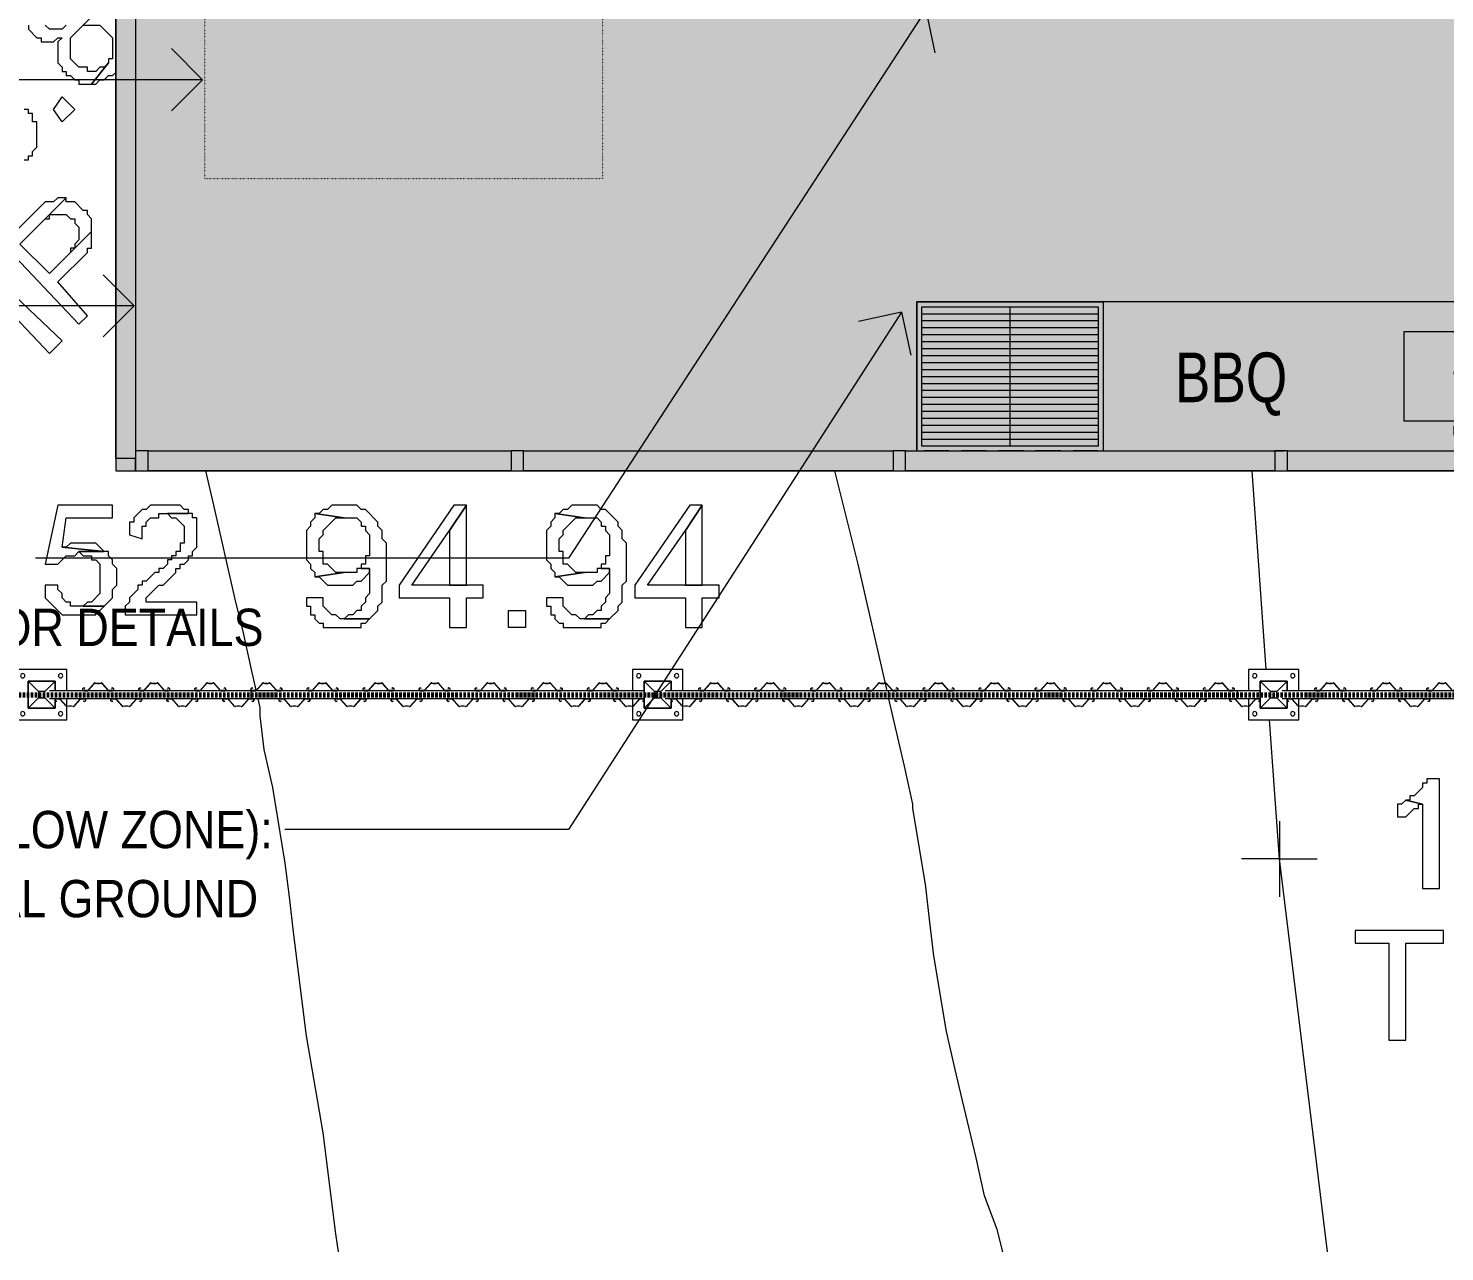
# Model space of a CAD drawing. Header units: millimetres. Extents: x -3370 to 37592, y -25802 to 13127.
# Drawn here: x 1933 to 7626, y -12431 to -7512 of the extents above; entities that cross this region are included whole.
import ezdxf

# ---------------------------------------------------------------- set-up
doc = ezdxf.new("R2010")
doc.units = ezdxf.units.MM
doc.linetypes.add('Boundary', pattern=[16, 10, -3, 0, -3])
doc.linetypes.add('Dot - Tight', pattern=[1, 0, -1])
for name, color, linetype, lineweight in [('2 Hoop survey', 8, 'Continuous', 9), ('A-DETL', 90, 'Continuous', 9), ('A-DETL-GENF', 92, 'Continuous', 9), ('A-DETL-HDLN', 90, 'Dot - Tight', 9), ('A-FLOR-HRAL', 11, 'Continuous', 9), ('A-GLAZ-CWMG', 51, 'Continuous', 9), ('C-PROP-LINE', 91, 'Boundary', 70), ('G-ANNO-TEXT', 231, 'Continuous', 9), ('LG Furniture_dwg _2_', 8, 'Continuous', 9), ('图层 01', 7, 'Continuous', 9), ('默认', 18, 'Continuous', 9)]:
    doc.layers.add(name, color=color, linetype=linetype, lineweight=lineweight)
doc.styles.add('Avenir', font='', dxfattribs={"width": 0.9, "height": 150})
doc.styles.add('Avenir_1', font='', dxfattribs={"width": 0.8, "height": 200})
doc.styles.get('Avenir').set_extended_font_data('Avenir')
doc.styles.get('Avenir_1').set_extended_font_data('Avenir')

# ---------------------------------------------------------------- blocks, each defined once
blk = doc.blocks.new('Rectangular Mullion - Frame 50 x 150mm-2345534-Lower Ground Floor')
at = {"layer": 'A-GLAZ-CWMG'}
for p, q in [((0, 40), (-50, 40)), ((-50, 40), (-50, -40)), ((0, -40), (0, 40)), ((-50, -40), (0, -40))]:
    blk.add_line(p, q, dxfattribs=at)
blk = doc.blocks.new('2 Hoop survey-1260670-Lower Ground Floor')
at = {"layer": '默认', "color": 9}
for p, q in [((55338.5, 98.9), (55282.3, 897.3)), ((51279.6, 13.2), (51279.3, 14.6)), ((55392, -510.7), (55392, -815.5)), ((55392, -663.1), (55239.7, -663.1)), ((55392, -663.1), (55544.4, -663.1))]:
    blk.add_line(p, q, dxfattribs=at)
at = {"layer": '默认', "color": 9, "flags": 128}
for points in [[(50363.1, 2689.6), (50363.1, 2672.6), (50397, 2638.8), (50413.9, 2638.8), (50413.9, 2621.8), (50464.7, 2621.8), (50481.6, 2638.8), (50498.6, 2638.8), (50481.6, 2621.8), (50481.6, 2537.2), (50498.6, 2520.2), (50498.6, 2503.3), (50515.5, 2503.3), (50515.5, 2486.4), (50532.4, 2486.4), (50549.4, 2469.4), (50566.3, 2469.4), (50566.3, 2452.5), (50617.1, 2452.5), (50684.8, 2537.2), (50667.9, 2520.2), (50651, 2520.2), (50634, 2503.3), (50600.2, 2503.3), (50600.2, 2520.2), (50566.3, 2520.2), (50532.4, 2554.1), (50532.4, 2638.8), (50634, 2740.4)], [(50515.5, 2689.6), (50498.6, 2672.6), (50447.8, 2672.6), (50430.9, 2689.6)], [(50634, 2740.4), (50583.2, 2689.6), (50651, 2689.6), (50701.8, 2638.8), (50701.8, 2554.1), (50684.8, 2554.1), (50684.8, 2537.2), (50617.1, 2452.5), (50634, 2452.5), (50651, 2469.4), (50667.9, 2469.4), (50684.8, 2486.4), (50701.8, 2486.4), (50714.1, 2498.7)], [(50346.2, 2147.7), (50363.1, 2147.7), (50363.1, 2164.6), (50380.1, 2164.6), (50380.1, 2181.6), (50397, 2198.5), (50397, 2300.1), (50380.1, 2300.1), (50380.1, 2334), (50363.1, 2334), (50363.1, 2350.9), (50346.2, 2350.9)], [(51279.1, 15.5), (51260.5, 98.9), (51226.7, 251.3), (51192.8, 386.7), (51108.1, 759.3), (51076.3, 897.3)], [(53815.5, 13.2), (53698.8, 522.2), (53605, 897.3)], [(51610.4, -2242), (51599.2, -2170), (51548.4, -1763.7), (51480.7, -1374.2), (51429.9, -967.8), (51412.9, -815.5), (51396, -680), (51345.2, -375.2), (51311.3, -222.8), (51294.4, -87.4), (51294.4, -53.5), (51286.6, -18.6)], [(54279.8, -2242), (54257.6, -2153.1), (54206.8, -2017.7), (54172.9, -1865.3), (54105.2, -1577.4), (54088.3, -1509.7), (54054.4, -1357.3), (54003.6, -1052.5), (53986.7, -917), (53969.7, -764.7), (53918.9, -459.9), (53918.9, -442.9), (53885.1, -290.6), (53822.7, -18.6)], [(55585.1, -2242), (55392, -663.1), (55352.8, -104.3)]]:
    blk.add_lwpolyline(points, dxfattribs=at)
for points in [[(50498.6, 2300.1), (50464.7, 2350.9), (50498.6, 2401.7), (50549.4, 2350.9)], [(50380.1, 1927.6), (50261.5, 1809.1), (50566.3, 1487.4), (50600.2, 1521.2), (50481.6, 1656.7), (50600.2, 1775.2), (50600.2, 1792.1), (50617.1, 1792.1), (50617.1, 1859.9), (50447.8, 1690.5), (50329.3, 1809.1), (50515.5, 1995.3), (50481.6, 1995.3), (50464.7, 1978.4), (50430.9, 1978.4)], [(50515.5, 1995.3), (50430.9, 1910.7), (50447.8, 1910.7), (50447.8, 1927.6), (50515.5, 1927.6), (50532.4, 1910.7), (50549.4, 1910.7), (50549.4, 1893.7), (50566.3, 1876.8), (50566.3, 1826), (50549.4, 1809.1), (50549.4, 1792.1), (50532.4, 1792.1), (50532.4, 1775.2), (50617.1, 1859.9), (50617.1, 1910.7), (50600.2, 1927.6), (50600.2, 1944.5), (50583.2, 1944.5), (50549.4, 1978.4), (50515.5, 1978.4)], [(50447.8, 1368.8), (50143, 1690.5), (50176.9, 1724.4), (50498.6, 1419.6)], [(50701.8, 759.3), (50481.6, 759.3), (50430.9, 522.2), (50481.6, 522.2), (50515.5, 556.1), (50549.4, 556.1), (50566.3, 573), (50667.9, 573), (50498.6, 589.9), (50515.5, 708.5), (50701.8, 708.5)], [(50905, 759.3), (50854.2, 759.3), (50837.2, 742.3), (50820.3, 742.3), (50786.4, 708.5), (50786.4, 691.5), (50769.5, 691.5), (50769.5, 640.7), (50820.3, 623.8), (50820.3, 674.6), (50837.2, 674.6), (50837.2, 691.5), (50854.2, 708.5), (50888, 708.5), (50888, 725.4), (51006.6, 725.4), (51006.6, 742.3), (50989.6, 742.3), (50972.7, 759.3)], [(51633.1, 759.3), (51582.3, 759.3), (51565.3, 742.3), (51548.4, 742.3), (51531.5, 725.4), (51514.5, 725.4), (51633.1, 708.5), (51683.8, 708.5), (51700.8, 691.5), (51700.8, 674.6), (51717.7, 674.6), (51717.7, 657.7), (51734.6, 640.7), (51734.6, 556.1), (51717.7, 556.1), (51717.7, 522.2), (51700.8, 522.2), (51700.8, 505.3), (51734.6, 505.3), (51734.6, 403.7), (51717.7, 386.7), (51717.7, 369.8), (51700.8, 352.9), (51700.8, 335.9), (51683.8, 335.9), (51666.9, 319), (51650, 319), (51633.1, 302.1), (51734.6, 302.1), (51768.5, 335.9), (51768.5, 352.9), (51785.4, 369.8), (51785.4, 437.5), (51802.4, 454.5), (51802.4, 606.9), (51785.4, 623.8), (51785.4, 657.7), (51768.5, 674.6), (51768.5, 691.5), (51717.7, 742.3), (51700.8, 742.3), (51683.8, 759.3)], [(52124.1, 759.3), (52056.4, 657.7), (52056.4, 437.5), (52124.1, 437.5), (52124.1, 759.3), (52073.3, 759.3), (51853.2, 437.5), (51853.2, 386.7), (52056.4, 386.7), (52056.4, 268.2), (52124.1, 268.2), (52124.1, 386.7), (52191.8, 386.7), (52191.8, 437.5), (51904, 437.5), (52056.4, 657.7)], [(52598.2, 759.3), (52547.4, 759.3), (52530.5, 742.3), (52513.5, 742.3), (52496.6, 725.4), (52479.7, 725.4), (52598.2, 708.5), (52649, 708.5), (52665.9, 691.5), (52665.9, 674.6), (52682.9, 674.6), (52682.9, 657.7), (52699.8, 640.7), (52699.8, 556.1), (52682.9, 556.1), (52682.9, 522.2), (52665.9, 522.2), (52665.9, 505.3), (52699.8, 505.3), (52699.8, 403.7), (52682.9, 386.7), (52682.9, 369.8), (52665.9, 352.9), (52665.9, 335.9), (52649, 335.9), (52632.1, 319), (52615.1, 319), (52598.2, 302.1), (52699.8, 302.1), (52733.7, 335.9), (52733.7, 352.9), (52750.6, 369.8), (52750.6, 437.5), (52767.5, 454.5), (52767.5, 606.9), (52750.6, 623.8), (52750.6, 657.7), (52733.7, 674.6), (52733.7, 691.5), (52682.9, 742.3), (52665.9, 742.3), (52649, 759.3)], [(53072.3, 759.3), (53004.6, 657.7), (53004.6, 437.5), (53072.3, 437.5), (53072.3, 759.3), (53021.5, 759.3), (52801.4, 437.5), (52801.4, 386.7), (53004.6, 386.7), (53004.6, 268.2), (53072.3, 268.2), (53072.3, 386.7), (53140, 386.7), (53140, 437.5), (52852.2, 437.5), (53004.6, 657.7)], [(51023.5, 725.4), (50921.9, 725.4), (50938.8, 708.5), (50955.8, 708.5), (50989.6, 674.6), (50989.6, 606.9), (50972.7, 606.9), (50972.7, 573), (50955.8, 573), (50955.8, 556.1), (50938.8, 556.1), (50938.8, 539.1), (50921.9, 539.1), (50921.9, 522.2), (50905, 505.3), (50888, 505.3), (50888, 488.3), (50871.1, 488.3), (50837.2, 454.5), (50820.3, 454.5), (50820.3, 437.5), (50803.4, 437.5), (50803.4, 420.6), (50769.5, 386.7), (50769.5, 369.8), (50752.6, 352.9), (50752.6, 319), (51040.4, 319), (51040.4, 369.8), (50837.2, 369.8), (50837.2, 386.7), (50888, 437.5), (50905, 437.5), (50955.8, 488.3), (50955.8, 505.3), (50972.7, 505.3), (50972.7, 522.2), (50989.6, 522.2), (51006.6, 539.1), (51006.6, 556.1), (51023.5, 556.1), (51023.5, 573), (51040.4, 589.9), (51040.4, 708.5), (51023.5, 708.5)], [(51514.5, 725.4), (51514.5, 708.5), (51497.6, 691.5), (51497.6, 674.6), (51480.7, 657.7), (51480.7, 539.1), (51497.6, 522.2), (51497.6, 505.3), (51514.5, 488.3), (51514.5, 471.4), (51633.1, 488.3), (51599.2, 488.3), (51565.3, 522.2), (51548.4, 522.2), (51548.4, 573), (51531.5, 573), (51531.5, 623.8), (51548.4, 640.7), (51548.4, 657.7), (51599.2, 708.5), (51633.1, 708.5)], [(52479.7, 725.4), (52479.7, 708.5), (52462.7, 691.5), (52462.7, 674.6), (52445.8, 657.7), (52445.8, 539.1), (52462.7, 522.2), (52462.7, 505.3), (52479.7, 488.3), (52479.7, 471.4), (52598.2, 488.3), (52564.3, 488.3), (52530.5, 522.2), (52513.5, 522.2), (52513.5, 573), (52496.6, 573), (52496.6, 623.8), (52513.5, 640.7), (52513.5, 657.7), (52564.3, 708.5), (52598.2, 708.5)], [(50583.2, 606.9), (50532.4, 606.9), (50515.5, 589.9), (50498.6, 589.9), (50667.9, 573), (50634, 606.9)], [(50684.8, 573), (50566.3, 573), (50583.2, 556.1), (50617.1, 556.1), (50617.1, 539.1), (50634, 539.1), (50651, 522.2), (50651, 403.7), (50617.1, 369.8), (50600.2, 369.8), (50583.2, 352.9), (50667.9, 352.9), (50701.8, 386.7), (50701.8, 420.6), (50718.7, 437.5), (50718.7, 505.3), (50701.8, 522.2), (50701.8, 539.1), (50684.8, 556.1)], [(51683.8, 505.3), (51683.8, 488.3), (51633.1, 488.3), (51514.5, 471.4), (51531.5, 471.4), (51565.3, 437.5), (51666.9, 437.5), (51683.8, 454.5), (51700.8, 454.5), (51734.6, 488.3), (51734.6, 505.3)], [(52649, 505.3), (52649, 488.3), (52598.2, 488.3), (52479.7, 471.4), (52496.6, 471.4), (52530.5, 437.5), (52632.1, 437.5), (52649, 454.5), (52665.9, 454.5), (52699.8, 488.3), (52699.8, 505.3)], [(50481.6, 437.5), (50430.9, 437.5), (50430.9, 386.7), (50498.6, 319), (50634, 319), (50634, 335.9), (50651, 335.9), (50667.9, 352.9), (50532.4, 352.9), (50532.4, 369.8), (50515.5, 369.8), (50498.6, 386.7), (50498.6, 403.7), (50481.6, 420.6)], [(51548.4, 386.7), (51480.7, 386.7), (51480.7, 352.9), (51497.6, 352.9), (51497.6, 319), (51514.5, 319), (51514.5, 302.1), (51531.5, 285.2), (51548.4, 285.2), (51548.4, 268.2), (51700.8, 268.2), (51700.8, 285.2), (51717.7, 285.2), (51734.6, 302.1), (51616.1, 302.1), (51599.2, 319), (51582.3, 319), (51548.4, 352.9)], [(52513.5, 386.7), (52445.8, 386.7), (52445.8, 352.9), (52462.7, 352.9), (52462.7, 319), (52479.7, 319), (52479.7, 302.1), (52496.6, 285.2), (52513.5, 285.2), (52513.5, 268.2), (52665.9, 268.2), (52665.9, 285.2), (52682.9, 285.2), (52699.8, 302.1), (52581.3, 302.1), (52564.3, 319), (52547.4, 319), (52513.5, 352.9)], [(52293.4, 268.2), (52293.4, 335.9), (52361.1, 335.9), (52361.1, 268.2)], [(56035.5, -341.3), (55984.7, -341.3), (55984.7, -358.3), (55967.7, -358.3), (55967.7, -375.2), (55933.9, -409.1), (55917, -409.1), (55917, -426), (55900, -426), (55967.7, -442.9), (55967.7, -781.6), (56035.5, -781.6)], [(55900, -426), (55883.1, -442.9), (55866.2, -442.9), (55866.2, -493.7), (55900, -493.7), (55933.9, -459.9), (55950.8, -459.9), (55950.8, -442.9), (55967.7, -442.9)], [(56052.4, -950.9), (55696.8, -950.9), (55696.8, -1001.7), (55832.3, -1001.7), (55832.3, -1391.2), (55900, -1391.2), (55900, -1001.7), (56052.4, -1001.7)]]:
    blk.add_lwpolyline(points, close=True, dxfattribs=at)
blk = doc.blocks.new('栏杆扶手 - Surface-Mounted Center-1798717-Lower Ground Floor')
at = {"layer": 'A-FLOR-HRAL'}
for p, q in [((-15.875, 101.6), (-101.6, 101.6)), ((-101.6, 101.6), (-101.6, -101.6)), ((101.6, 101.6), (15.875, 101.6)), ((101.6, -101.6), (101.6, 101.6)), ((-53.975, 53.975), (53.975, 53.975)), ((-53.975, 53.975), (-12.7, 12.7)), ((-53.975, -53.975), (-53.975, 53.975)), ((53.975, 53.975), (-53.975, 53.975)), ((-53.975, 53.975), (-53.975, -53.975)), ((12.7, 12.7), (-12.7, 12.7)), ((-12.7, 12.7), (-12.7, -12.7)), ((12.7, 12.7), (53.975, 53.975)), ((12.7, -12.7), (12.7, 12.7)), ((53.975, 53.975), (53.975, -53.975)), ((53.975, -53.975), (53.975, 53.975)), ((-53.975, -53.975), (-12.7, -12.7)), ((-15.875, -53.975), (-53.975, -53.975)), ((-53.975, -53.975), (-15.875, -53.975)), ((-12.7, -12.7), (12.7, -12.7)), ((53.975, -53.975), (12.7, -12.7)), ((53.975, -53.975), (15.875, -53.975)), ((15.875, -53.975), (53.975, -53.975)), ((-101.6, -101.6), (-15.875, -101.6)), ((15.875, -101.6), (101.6, -101.6))]:
    blk.add_line(p, q, dxfattribs=at)
for centre, start, end in [((-76.2, 76.2), 0, 180), ((-76.2, 76.2), 180, 0), ((76.2, 76.2), 0, 180), ((76.2, 76.2), 180, 0), ((-76.2, -76.2), 0, 180), ((-76.2, -76.2), 180, 0), ((76.2, -76.2), 0, 180), ((76.2, -76.2), 180, 0)]:
    blk.add_arc(centre, 8.731, start, end, dxfattribs=at)
blk = doc.blocks.new('栏杆扶手 - Right Side-1798712-Lower Ground Floor')
at = {"layer": 'A-FLOR-HRAL'}
for p, q in [((15.1, 57.8), (15.1, 43.2)), ((15.9, 43.2), (15.9, 57.8)), ((14.3, 41.4), (-14.4, 15.7)), ((-13.9, 15.1), (14.8, 40.8)), ((6.2, 53.8), (6.8, 54.4)), ((-14.4, -15.7), (14.3, -41.4)), ((14.8, -40.8), (-13.9, -15.1)), ((6.8, -54.4), (6.2, -53.8)), ((15.1, -43.2), (15.1, -57.8)), ((15.9, -57.8), (15.9, -43.2))]:
    blk.add_line(p, q, dxfattribs=at)
for centre, radius, start, end in [((10.2, 57.8), 5.65, 154.8659, 225.2595), ((10.2, 57.8), 4.86, 154.8951, 225.3019), ((10.2, 57.8), 4.86, 0, 28.1627), ((10.2, 57.8), 5.65, 360, 14.0787), ((-11.9, 12.6), 3.97, 129.2157, 193.4871), ((-64.6, 0), 50.2, 346.5129, 13.4871), ((-11.9, 12.6), 3.17, 129.2157, 193.4871), ((-64.6, 0), 51, 346.5129, 13.4871), ((12.7, 43.2), 2.38, 311.8471, 0), ((12.7, 43.2), 3.17, 311.8458, 0), ((-11.9, -12.6), 3.97, 166.5129, 230.7843), ((-11.9, -12.6), 3.18, 166.5129, 230.7843), ((10.2, -57.8), 5.65, 134.7405, 360), ((10.2, -57.8), 4.86, 134.6981, 0), ((12.7, -43.2), 2.38, 0, 48.1529), ((12.7, -43.2), 3.17, 0, 48.1542)]:
    blk.add_arc(centre, radius, start, end, dxfattribs=at)
blk = doc.blocks.new('栏杆扶手 - Left Side-1798714-Lower Ground Floor')
at = {"layer": 'A-FLOR-HRAL'}
for p, q in [((-15.9, 57.8), (-15.9, 43.2)), ((-15.1, 43.2), (-15.1, 57.8)), ((-14.8, 40.8), (13.9, 15.1)), ((14.4, 15.7), (-14.3, 41.4)), ((-6.8, 54.4), (-6.2, 53.8)), ((-15.9, -43.2), (-15.9, -57.8)), ((-15.1, -57.8), (-15.1, -43.2)), ((13.9, -15.1), (-14.8, -40.8)), ((-14.3, -41.4), (14.4, -15.7)), ((-6.2, -53.8), (-6.8, -54.4))]:
    blk.add_line(p, q, dxfattribs=at)
for centre, radius, start, end in [((-10.2, 57.8), 5.65, 314.7405, 180), ((-10.2, 57.8), 4.86, 314.6981, 180), ((-12.7, 43.2), 3.17, 180, 228.1542), ((-12.7, 43.2), 2.38, 180, 228.1529), ((64.6, 0), 51, 166.5129, 193.4871), ((11.9, 12.6), 3.18, 346.5129, 50.7843), ((11.9, 12.6), 3.97, 346.5129, 50.7843), ((64.6, 0), 50.2, 166.5129, 193.4871), ((-12.7, -43.2), 3.17, 131.8458, 180), ((-10.2, -57.8), 5.65, 180, 45.2595), ((-12.7, -43.2), 2.38, 131.8471, 180), ((-10.2, -57.8), 4.86, 180, 45.3019), ((11.9, -12.6), 3.17, 309.2157, 13.4871), ((11.9, -12.6), 3.97, 309.2157, 13.4871)]:
    blk.add_arc(centre, radius, start, end, dxfattribs=at)
blk = doc.blocks.new('栏杆扶手 - Right Side-V1-Lower Ground Floor')
at = {"layer": 'A-FLOR-HRAL'}
for p, q in [((15.1, 57.8), (15.1, 43.2)), ((15.9, 43.2), (15.9, 57.8)), ((14.3, 41.4), (-14.4, 15.7)), ((-13.9, 15.1), (14.8, 40.8)), ((6.2, 53.8), (6.8, 54.4)), ((-14.4, -15.7), (14.3, -41.4)), ((14.8, -40.8), (-13.9, -15.1)), ((6.8, -54.4), (6.2, -53.8)), ((15.1, -43.2), (15.1, -57.8)), ((15.9, -57.8), (15.9, -43.2))]:
    blk.add_line(p, q, dxfattribs=at)
for centre, radius, start, end in [((10.2, 57.8), 5.65, 360, 225.2595), ((10.2, 57.8), 4.86, 0, 225.3019), ((-11.9, 12.6), 3.97, 129.2157, 193.4871), ((-64.6, 0), 50.2, 346.5129, 13.4871), ((-11.9, 12.6), 3.17, 129.2157, 193.4871), ((-64.6, 0), 51, 346.5129, 13.4871), ((12.7, 43.2), 2.38, 311.8471, 0), ((12.7, 43.2), 3.17, 311.8458, 0), ((-11.9, -12.6), 3.97, 166.5129, 230.7843), ((-11.9, -12.6), 3.18, 166.5129, 230.7843), ((10.2, -57.8), 5.65, 134.7405, 360), ((10.2, -57.8), 4.86, 134.6981, 0), ((12.7, -43.2), 2.38, 0, 48.1529), ((12.7, -43.2), 3.17, 0, 48.1542)]:
    blk.add_arc(centre, radius, start, end, dxfattribs=at)
blk = doc.blocks.new('栏杆扶手 - Right Side-V2-Lower Ground Floor')
at = {"layer": 'A-FLOR-HRAL'}
for p, q in [((15.1, 57.8), (15.1, 43.2)), ((15.9, 43.2), (15.9, 57.8)), ((14.3, 41.4), (-14.4, 15.7)), ((-13.9, 15.1), (14.8, 40.8)), ((6.2, 53.8), (6.8, 54.4)), ((-14.4, -15.7), (14.3, -41.4)), ((14.8, -40.8), (-13.9, -15.1)), ((6.8, -54.4), (6.2, -53.8)), ((15.1, -43.2), (15.1, -57.8)), ((15.9, -57.8), (15.9, -43.2))]:
    blk.add_line(p, q, dxfattribs=at)
for centre, radius, start, end in [((10.2, 57.8), 5.65, 360, 225.2595), ((10.2, 57.8), 4.86, 0, 225.3019), ((-11.9, 12.6), 3.97, 129.2157, 193.4871), ((-64.6, 0), 50.2, 346.5129, 13.4871), ((-11.9, 12.6), 3.17, 129.2157, 193.4871), ((-64.6, 0), 51, 346.5129, 13.4871), ((12.7, 43.2), 2.38, 311.8471, 0), ((12.7, 43.2), 3.17, 311.8458, 0), ((-11.9, -12.6), 3.97, 166.5129, 230.7843), ((-11.9, -12.6), 3.18, 166.5129, 230.7843), ((10.2, -57.8), 5.65, 134.7405, 205.1341), ((10.2, -57.8), 4.86, 134.6981, 205.1049), ((12.7, -43.2), 2.38, 0, 48.1529), ((12.7, -43.2), 3.17, 0, 48.1542), ((10.2, -57.8), 4.86, 331.8373, 0), ((10.2, -57.8), 5.65, 345.9213, 360)]:
    blk.add_arc(centre, radius, start, end, dxfattribs=at)
blk = doc.blocks.new('栏杆扶手 - 栏杆扶手-2236474-Lower Ground Floor')
at = {"layer": 'A-FLOR-HRAL'}
for p, q in [((2828.4, -10175.8), (2017.4, -10175.8)), ((2828.4, -10207.5), (2828.4, -10175.8)), ((3669.9, -10175.8), (2828.4, -10175.8)), ((4409, -10175.8), (3669.9, -10175.8)), ((5391.2, -10175.8), (4493.2, -10175.8)), ((5391.2, -10207.5), (5391.2, -10175.8)), ((6793.8, -10175.8), (5391.2, -10175.8)), ((6793.8, -10207.5), (6793.8, -10175.8)), ((6885.3, -10175.8), (6793.8, -10175.8)), ((8596.1, -10175.8), (6972.9, -10175.8)), ((2828.4, -10207.5), (2017.4, -10207.5)), ((3669.9, -10207.5), (2828.4, -10207.5)), ((4409, -10207.5), (3669.9, -10207.5)), ((5391.2, -10207.5), (4493.2, -10207.5)), ((6793.8, -10207.5), (5391.2, -10207.5)), ((6885.3, -10207.5), (6793.8, -10207.5)), ((8596.1, -10207.5), (6972.9, -10207.5))]:
    blk.add_line(p, q, dxfattribs=at)
at = {"rotation": 89.99999999999982}
for name, p in [('栏杆扶手 - Surface-Mounted Center-1798717-Lower Ground Floor', (1986.6, -10191.6)), ('栏杆扶手 - Surface-Mounted Center-1798717-Lower Ground Floor', (4462.9, -10191.6)), ('栏杆扶手 - Surface-Mounted Center-1798717-Lower Ground Floor', (6939.2, -10191.6)), ('栏杆扶手 - Left Side-1798714-Lower Ground Floor', (2213.6, -10159.8)), ('栏杆扶手 - Left Side-1798714-Lower Ground Floor', (2439, -10159.8)), ('栏杆扶手 - Left Side-1798714-Lower Ground Floor', (2664.4, -10159.8)), ('栏杆扶手 - Left Side-1798714-Lower Ground Floor', (2889.8, -10159.8)), ('栏杆扶手 - Left Side-1798714-Lower Ground Floor', (3115.2, -10159.8)), ('栏杆扶手 - Left Side-1798714-Lower Ground Floor', (3340.6, -10159.8)), ('栏杆扶手 - Left Side-1798714-Lower Ground Floor', (3566, -10159.8)), ('栏杆扶手 - Left Side-1798714-Lower Ground Floor', (3791.4, -10159.8)), ('栏杆扶手 - Left Side-1798714-Lower Ground Floor', (4016.8, -10159.8)), ('栏杆扶手 - Left Side-1798714-Lower Ground Floor', (4242.2, -10159.8)), ('栏杆扶手 - Left Side-1798714-Lower Ground Floor', (4689.9, -10159.8)), ('栏杆扶手 - Left Side-1798714-Lower Ground Floor', (4915.3, -10159.8)), ('栏杆扶手 - Left Side-1798714-Lower Ground Floor', (5140.7, -10159.8)), ('栏杆扶手 - Left Side-1798714-Lower Ground Floor', (5366.1, -10159.8)), ('栏杆扶手 - Left Side-1798714-Lower Ground Floor', (5591.5, -10159.8)), ('栏杆扶手 - Left Side-1798714-Lower Ground Floor', (5816.9, -10159.8)), ('栏杆扶手 - Left Side-1798714-Lower Ground Floor', (6042.3, -10159.8)), ('栏杆扶手 - Left Side-1798714-Lower Ground Floor', (6267.7, -10159.8)), ('栏杆扶手 - Left Side-1798714-Lower Ground Floor', (6493.1, -10159.8)), ('栏杆扶手 - Left Side-1798714-Lower Ground Floor', (6718.5, -10159.8)), ('栏杆扶手 - Left Side-1798714-Lower Ground Floor', (7166.2, -10159.8)), ('栏杆扶手 - Left Side-1798714-Lower Ground Floor', (7391.6, -10159.8)), ('栏杆扶手 - Left Side-1798714-Lower Ground Floor', (7617, -10159.8)), ('栏杆扶手 - Right Side-1798712-Lower Ground Floor', (2100.9, -10223.4)), ('栏杆扶手 - Right Side-V1-Lower Ground Floor', (2326.3, -10223.4)), ('栏杆扶手 - Right Side-V1-Lower Ground Floor', (2551.7, -10223.4)), ('栏杆扶手 - Right Side-V1-Lower Ground Floor', (2777.1, -10223.4)), ('栏杆扶手 - Right Side-V1-Lower Ground Floor', (3002.5, -10223.4)), ('栏杆扶手 - Right Side-V1-Lower Ground Floor', (3227.9, -10223.4)), ('栏杆扶手 - Right Side-V1-Lower Ground Floor', (3453.3, -10223.4)), ('栏杆扶手 - Right Side-V1-Lower Ground Floor', (3678.7, -10223.4)), ('栏杆扶手 - Right Side-V1-Lower Ground Floor', (3904.1, -10223.4)), ('栏杆扶手 - Right Side-V1-Lower Ground Floor', (4129.5, -10223.4)), ('栏杆扶手 - Right Side-V2-Lower Ground Floor', (4348.6, -10223.4)), ('栏杆扶手 - Right Side-1798712-Lower Ground Floor', (4577.2, -10223.4)), ('栏杆扶手 - Right Side-V1-Lower Ground Floor', (4802.6, -10223.4)), ('栏杆扶手 - Right Side-V1-Lower Ground Floor', (5028, -10223.4)), ('栏杆扶手 - Right Side-V1-Lower Ground Floor', (5253.4, -10223.4)), ('栏杆扶手 - Right Side-V1-Lower Ground Floor', (5478.8, -10223.4)), ('栏杆扶手 - Right Side-V1-Lower Ground Floor', (5704.2, -10223.4)), ('栏杆扶手 - Right Side-V1-Lower Ground Floor', (5929.6, -10223.4)), ('栏杆扶手 - Right Side-V1-Lower Ground Floor', (6155, -10223.4)), ('栏杆扶手 - Right Side-V1-Lower Ground Floor', (6380.4, -10223.4)), ('栏杆扶手 - Right Side-V1-Lower Ground Floor', (6605.8, -10223.4)), ('栏杆扶手 - Right Side-V2-Lower Ground Floor', (6824.9, -10223.4)), ('栏杆扶手 - Right Side-1798712-Lower Ground Floor', (7053.5, -10223.4)), ('栏杆扶手 - Right Side-V1-Lower Ground Floor', (7278.9, -10223.4)), ('栏杆扶手 - Right Side-V1-Lower Ground Floor', (7504.3, -10223.4))]:
    blk.add_blockref(name, p, dxfattribs=at)
blk = doc.blocks.new('Rectangular Mullion - Frame 50 x 150mm-2343799-Lower Ground Floor')
at = {"layer": 'A-GLAZ-CWMG'}
for p, q in [((2284, -7341.6), (2364, -7341.6)), ((2284, -9241.6), (2284, -7341.6)), ((2364, -7341.6), (2364, -9241.6)), ((2364, -9241.6), (2284, -9241.6))]:
    blk.add_line(p, q, dxfattribs=at)
blk = doc.blocks.new('Rectangular Mullion - Frame 50 x 150mm-2344438-Lower Ground Floor')
at = {"layer": 'A-GLAZ-CWMG'}
for p, q in [((6994, -9291.6), (6994, -9211.6)), ((6994, -9211.6), (8454, -9211.6)), ((8454, -9211.6), (8454, -9291.6)), ((8454, -9291.6), (6994, -9291.6))]:
    blk.add_line(p, q, dxfattribs=at)
blk = doc.blocks.new('Rectangular Mullion - Frame 50 x 150mm-2344439-Lower Ground Floor')
at = {"layer": 'A-GLAZ-CWMG'}
for p, q in [((3924, -9291.6), (3924, -9211.6)), ((3924, -9211.6), (5409, -9211.6)), ((5409, -9211.6), (5409, -9291.6)), ((5409, -9291.6), (3924, -9291.6))]:
    blk.add_line(p, q, dxfattribs=at)
blk = doc.blocks.new('Rectangular Mullion - Frame 50 x 150mm-2345536-Lower Ground Floor')
at = {"layer": 'A-GLAZ-CWMG'}
for p, q in [((-50, -40), (-50, 40)), ((-50, 40), (0, 40)), ((0, 40), (0, -40)), ((0, -40), (-50, -40))]:
    blk.add_line(p, q, dxfattribs=at)
blk = doc.blocks.new('Rectangular Mullion - Frame 50 x 150mm-2345535-Lower Ground Floor')
at = {"layer": 'A-GLAZ-CWMG'}
for p, q in [((-25, -40), (-25, 40)), ((-25, 40), (25, 40)), ((25, 40), (25, -40)), ((25, -40), (-25, -40))]:
    blk.add_line(p, q, dxfattribs=at)
blk = doc.blocks.new('Family - ___-1140397-Lower Ground Floor')
at = {"layer": 'C-PROP-LINE'}
blk.add_line((-3370.2, -10191.6), (37591.9, -10191.6), dxfattribs=at)
blk = doc.blocks.new('LG Furniture_dwg _2__LG Furniture_dwg _2__LG Furniture_dwg_A$C392C6697-1786695-Lower Ground Floor-V16-Lower Ground Floor-2333699-Lower Ground Floor')
at = {"layer": '图层 01', "color": 58}
for p, q in [((-510.7, -131), (-507.3, -112.3)), ((-478.5, -131), (-483.6, -112.3))]:
    blk.add_line(p, q, dxfattribs=at)
at = {"layer": '图层 01', "color": 58, "flags": 128}
for points in [[(-715.8, 248.2), (-715.8, -112.3), (-275.1, -112.3), (-275.1, 248.2)], [(-503.9, -185.3), (-512.4, -176.8), (-510.7, -159.8), (-503.9, -153), (-503.9, -170), (-502.3, -170), (-502.3, -173.4), (-500.6, -175.1), (-490.4, -175.1), (-488.7, -171.7), (-488.7, -153), (-485.3, -154.7), (-481.9, -154.7), (-481.9, -158.1), (-480.2, -159.8), (-478.5, -159.8), (-478.5, -164.9), (-476.8, -166.6), (-478.5, -173.4), (-480.2, -178.5), (-481.9, -181.9), (-485.3, -183.6), (-487, -185.3), (-485.3, -183.6), (-481.9, -181.9), (-480.2, -178.5), (-478.5, -173.4), (-476.8, -148), (-476.8, -131), (-487, -131), (-487, -7.2), (-488.7, -7.2), (-488.7, -3.8), (-490.4, -3.8), (-490.4, -0.4), (-495.5, -0.4), (-497.2, 1.3), (-497.2, -0.4), (-500.6, -2.1), (-502.3, -7.2), (-503.9, -131), (-514.1, -131), (-514.1, -146.3), (-512.4, -146.3), (-512.4, -176.8)], [(-503.9, -146.3), (-503.9, -131), (-514.1, -131), (-514.1, -146.3)]]:
    blk.add_lwpolyline(points, close=True, dxfattribs=at)
for points in [[(-487, -7.2), (-487, -12.3), (-487, -24.2), (-487, -42.8), (-487, -64.9), (-487, -90.3), (-487, -114), (-487, -136.1), (-487, -153), (-487, -163.2), (-487, -166.6), (-487, -170), (-488.7, -171.7), (-490.4, -173.4), (-490.4, -175.1), (-493.8, -175.1), (-495.5, -175.1), (-497.2, -175.1), (-498.9, -175.1), (-500.6, -173.4), (-502.3, -171.7), (-502.3, -170), (-503.9, -166.6), (-503.9, -161.5), (-503.9, -149.7), (-503.9, -131), (-503.9, -109), (-503.9, -85.2), (-503.9, -61.5), (-503.9, -39.4), (-503.9, -22.5), (-503.9, -10.6), (-503.9, -7.2), (-502.2, -5.5), (-502.2, -3.8), (-500.6, -2.1), (-498.9, -0.4), (-497.2, 1.3), (-495.5, 1.3), (-493.8, 1.3), (-490.4, -0.4), (-490.4, -2.1), (-488.7, -3.8), (-487, -5.5), (-487, -7.2)], [(-490.4, -175.1), (-488.7, -173.4), (-487, -171.7), (-487, -161.5), (-488.7, -161.5), (-488.7, -3.8), (-490.4, -3.8), (-495.5, 1.3), (-495.5, -0.4), (-498.9, -2.1), (-502.3, -5.5), (-503.9, -170), (-502.3, -170), (-502.3, -173.4), (-500.6, -175.1)], [(-512.4, -163.2), (-512.4, -146.3), (-510.7, -146.3), (-507.3, -146.3), (-503.9, -146.3), (-505.6, -146.3), (-509, -146.3), (-512.4, -146.3), (-514.1, -146.3), (-514.1, -131)], [(-510.7, -159.8), (-512.4, -159.8), (-512.4, -161.5), (-512.4, -159.8), (-510.7, -159.8), (-505.6, -154.7), (-503.9, -151.4), (-503.9, -146.3), (-512.4, -146.3), (-512.4, -159.8)], [(-503.9, -151.4), (-507.3, -154.7), (-510.7, -158.1), (-512.4, -163.2), (-512.4, -166.6), (-512.4, -171.7), (-510.7, -176.8), (-507.3, -180.2), (-503.9, -183.6), (-500.6, -185.3), (-495.5, -185.3), (-490.4, -185.3), (-487, -183.6), (-481.9, -180.2), (-480.2, -176.8), (-478.5, -171.7), (-476.8, -166.6), (-478.5, -163.2), (-480.2, -158.1), (-481.9, -154.7), (-487, -151.4)], [(-483.6, -131), (-487, -131), (-483.6, -131), (-483.6, -146.3), (-487, -146.3), (-483.6, -146.3), (-480.2, -146.3), (-476.8, -146.3), (-476.8, -163.2), (-476.8, -146.3), (-487, -146.3), (-487, -153), (-483.6, -156.4), (-480.2, -156.4), (-480.2, -159.8), (-478.5, -159.8), (-478.5, -163.2), (-476.8, -163.2)], [(-478.5, -146.3), (-480.2, -146.3), (-481.9, -146.3), (-487, -146.3), (-487, -131)], [(-476.8, -146.3), (-483.6, -146.3), (-483.6, -131), (-476.8, -131), (-476.8, -146.3), (-476.8, -131)], [(-480.2, -156.4), (-481.9, -156.4), (-480.2, -156.4)]]:
    blk.add_lwpolyline(points, dxfattribs=at)
at = {"layer": '图层 01', "color": 58}
blk.add_circle((-495.5, 82.5), 20, dxfattribs=at)
for points in [[(-514.1, -131), (-514.1, -131), (-512.4, -131), (-512.4, -131)], [(-512.4, -131), (-512.4, -131), (-514.1, -131), (-514.1, -131)], [(-512.4, -131), (-512.4, -131), (-509, -131), (-509, -131)], [(-509, -131), (-509, -131), (-512.4, -131), (-512.4, -131)], [(-509, -131), (-509, -131), (-505.6, -131), (-505.6, -131)], [(-505.6, -131), (-505.6, -131), (-509, -131), (-509, -131)], [(-505.6, -131), (-505.6, -131), (-503.9, -131), (-503.9, -131)], [(-503.9, -131), (-503.9, -131), (-505.6, -131), (-505.6, -131)], [(-481.9, -131), (-481.9, -131), (-487, -131), (-487, -131)], [(-483.6, -131), (-483.6, -131), (-480.2, -131), (-480.2, -131)], [(-480.2, -131), (-480.2, -131), (-481.9, -131), (-481.9, -131)], [(-476.8, -131), (-476.8, -131), (-480.2, -131), (-480.2, -131)], [(-480.2, -131), (-480.2, -131), (-476.8, -131), (-476.8, -131)], [(-478.5, -161.5), (-478.5, -161.5), (-478.5, -159.8), (-478.5, -159.8)], [(-478.5, -159.8), (-478.5, -159.8), (-478.5, -161.5), (-478.5, -161.5)]]:
    blk.add_open_spline(points, degree=3, dxfattribs=at)
blk = doc.blocks.new('LG Furniture_dwg _2__LG Furniture_dwg _2_-2222735-Lower Ground Floor-2333706-Lower Ground Floor')
at = {"layer": '图层 01', "color": 58}
for p, q in [((45413.4, -7954.2), (46123.4, -7954.2)), ((45768.4, -7926.2), (45768.4, -8486.2)), ((45413.4, -7982.2), (46123.4, -7982.2)), ((45413.4, -8010.2), (46123.4, -8010.2)), ((45413.4, -8038.2), (46123.4, -8038.2)), ((45413.4, -8066.2), (46123.4, -8066.2)), ((45413.4, -8094.2), (46123.4, -8094.2)), ((45413.4, -8122.2), (46123.4, -8122.2)), ((45413.4, -8150.2), (46123.4, -8150.2)), ((45413.4, -8178.2), (46123.4, -8178.2)), ((45413.4, -8206.2), (46123.4, -8206.2)), ((45413.4, -8234.2), (46123.4, -8234.2)), ((45413.4, -8262.2), (46123.4, -8262.2)), ((45413.4, -8290.2), (46123.4, -8290.2)), ((45413.4, -8318.2), (46123.4, -8318.2)), ((45413.4, -8346.2), (46123.4, -8346.2)), ((45413.4, -8374.2), (46123.4, -8374.2)), ((45413.4, -8402.2), (46123.4, -8402.2)), ((45413.4, -8430.2), (46123.4, -8430.2)), ((45413.4, -8458.2), (46123.4, -8458.2)), ((46172, -8506.2), (46271.8, -8506.2)), ((46321.8, -8506.2), (46421.5, -8506.2)), ((46471.5, -8506.2), (46571.3, -8506.2)), ((46621.3, -8506.2), (46721.1, -8506.2)), ((46771.1, -8506.2), (46870.8, -8506.2)), ((46920.8, -8506.2), (47020.6, -8506.2)), ((47070.6, -8506.2), (47170.3, -8506.2)), ((47220.3, -8506.2), (47320.1, -8506.2)), ((47370.1, -8506.2), (47469.8, -8506.2))]:
    blk.add_line(p, q, dxfattribs=at)
at = {"layer": '图层 01', "color": 58, "flags": 128}
blk.add_lwpolyline([(48393.4, -7972.9), (48393.4, -7906.2), (45393.4, -7906.2), (45393.4, -8506.2), (45393.4, -7906.2), (46143.4, -7906.2), (46143.4, -8506.2)], dxfattribs=at)
for points in [[(45413.4, -8486.2), (45413.4, -7926.2), (46123.4, -7926.2), (46123.4, -8486.2)], [(45523, -8506.2), (45423.2, -8506.2)], [(45672.8, -8506.2), (45573, -8506.2)], [(45822.5, -8506.2), (45722.8, -8506.2)], [(45972.3, -8506.2), (45872.5, -8506.2)], [(46122, -8506.2), (46022.3, -8506.2)]]:
    blk.add_lwpolyline(points, close=True, dxfattribs=at)
at = {"extrusion": (0, 0, -1), "zscale": -1}
blk.add_blockref('LG Furniture_dwg _2__LG Furniture_dwg _2__LG Furniture_dwg_A$C392C6697-1786695-Lower Ground Floor-V16-Lower Ground Floor-2333699-Lower Ground Floor', (-47077.6, -8274.1), dxfattribs=at)
blk = doc.blocks.new('LG Furniture_dwg _2_-2222735-Lower Ground Floor')
blk.add_blockref('LG Furniture_dwg _2__LG Furniture_dwg _2_-2222735-Lower Ground Floor-2333706-Lower Ground Floor', (-39889.3, -705.5))

msp = doc.modelspace()

# ---------------------------------------------------------------- hatches: boundary and pattern name
at = {"layer": 'A-DETL-GENF'}
msp.add_hatch(color=2, dxfattribs=at).paths.add_polyline_path([(8584.04, -9291.636), (8584.04, -5291.636), (6244.04, -5291.636), (6244.04, -6121.636), (4242.285, -6121.636), (4242.285, -5839.527), (2642.285, -5839.527), (2642.285, -6121.636), (2284.04, -6121.636), (2284.04, -9291.636), (8504.04, -9291.636)])

# ---------------------------------------------------------------- linework, layer by layer
at = {"layer": 'A-DETL'}
for p, q in [((2284.04, -5291.636), (2284.04, -9291.636)), ((2284.04, -9291.636), (8584.04, -9291.636))]:
    msp.add_line(p, q, dxfattribs=at)
at = {"layer": 'A-DETL-HDLN'}
for p, q in [((2642.285, -5839.527), (2642.285, -8116.636)), ((4242.285, -8116.636), (4242.285, -5839.527)), ((2642.285, -8116.636), (4242.285, -8116.636))]:
    msp.add_line(p, q, dxfattribs=at)
at = {"layer": 'G-ANNO-TEXT', "color": 7}
for p, q in [((5540.137, -7437.581), (4103.949, -9642.898)), ((5540.137, -7437.581), (5576.669, -7610.542)), ((2633.594, -7719.098), (2508.594, -7594.098)), ((2633.594, -7719.098), (1037.781, -7719.098)), ((2633.594, -7719.098), (2508.594, -7844.098)), ((2358.254, -8627.956), (2233.254, -8502.956)), ((2358.254, -8627.956), (1037.781, -8627.956)), ((2358.254, -8627.956), (2233.254, -8752.956)), ((5442.501, -8654.01), (4103.949, -10733.662)), ((5442.501, -8654.01), (5269.738, -8691.467)), ((5442.501, -8654.01), (5479.957, -8826.773)), ((3333.888, -9642.898), (1961.247, -9642.898)), ((4103.949, -9642.898), (3333.888, -9642.898)), ((4103.949, -10733.662), (2963.37, -10733.662))]:
    msp.add_line(p, q, dxfattribs=at)

# ---------------------------------------------------------------- block references
at = {"layer": '2 Hoop survey', "color": 9}
msp.add_blockref('2 Hoop survey-1260670-Lower Ground Floor', (-48430.024, -10188.937), dxfattribs=at)
at = {"layer": 'A-FLOR-HRAL'}
msp.add_blockref('栏杆扶手 - 栏杆扶手-2236474-Lower Ground Floor', (0, 0), dxfattribs=at)
at = {"layer": 'A-GLAZ-CWMG'}
for name, p in [('Rectangular Mullion - Frame 50 x 150mm-2343799-Lower Ground Floor', (0, 0)), ('Rectangular Mullion - Frame 50 x 150mm-2344438-Lower Ground Floor', (-4580, 0)), ('Rectangular Mullion - Frame 50 x 150mm-2344439-Lower Ground Floor', (0, 0)), ('Rectangular Mullion - Frame 50 x 150mm-2344439-Lower Ground Floor', (1535, 0)), ('Rectangular Mullion - Frame 50 x 150mm-2344438-Lower Ground Floor', (0, 0))]:
    msp.add_blockref(name, p, dxfattribs=at)
at = {"layer": 'A-GLAZ-CWMG', "rotation": 180}
msp.add_blockref('Rectangular Mullion - Frame 50 x 150mm-2345534-Lower Ground Floor', (2364.04, -9251.636), dxfattribs=at)
at = {"layer": 'A-GLAZ-CWMG', "extrusion": (0, 0, -1)}
for name, p, rotation in [('Rectangular Mullion - Frame 50 x 150mm-2345535-Lower Ground Floor', (-3899.04, -9251.636), 180), ('Rectangular Mullion - Frame 50 x 150mm-2345535-Lower Ground Floor', (-5434.04, -9251.636), 180), ('Rectangular Mullion - Frame 50 x 150mm-2345535-Lower Ground Floor', (-6969.04, -9251.636), 180), ('Rectangular Mullion - Frame 50 x 150mm-2345536-Lower Ground Floor', (-2324.04, -9291.636), 270.0000000000001)]:
    msp.add_blockref(name, p, dxfattribs=dict(at, rotation=rotation))
at = {"layer": 'C-PROP-LINE'}
msp.add_blockref('Family - ___-1140397-Lower Ground Floor', (0, 0), dxfattribs=at)
at = {"layer": 'LG Furniture_dwg _2_', "color": 7}
msp.add_blockref('LG Furniture_dwg _2_-2222735-Lower Ground Floor', (0, 0), dxfattribs=at)

# ---------------------------------------------------------------- texts
at = {"layer": 'G-ANNO-TEXT', "color": 7, "attachment_point": 1}
for s, insert, char_height, width, style in [('BBQ', (6541.826, -8815.717), 200, 577.215, 'Avenir_1'), ('- REFER TO HYDAULIC ENG. PLAN FOR DETAILS', (-1354.643, -9845.711), 150, 5231.01094, 'Avenir'), ('FLEX SPACE & ALFRESCO ( YELLOW ZONE): ', (-966.608, -10658.662), 150, 4762.02375, 'Avenir'), ('SUSPENDED SLAB OVER NATURAL GROUND', (-1085.671, -10936.474), 150, 4906.3275, 'Avenir')]:
    msp.add_mtext(s, dxfattribs=dict(at, insert=insert, char_height=char_height, width=width, style=style))

doc.saveas('drawing.dxf')
